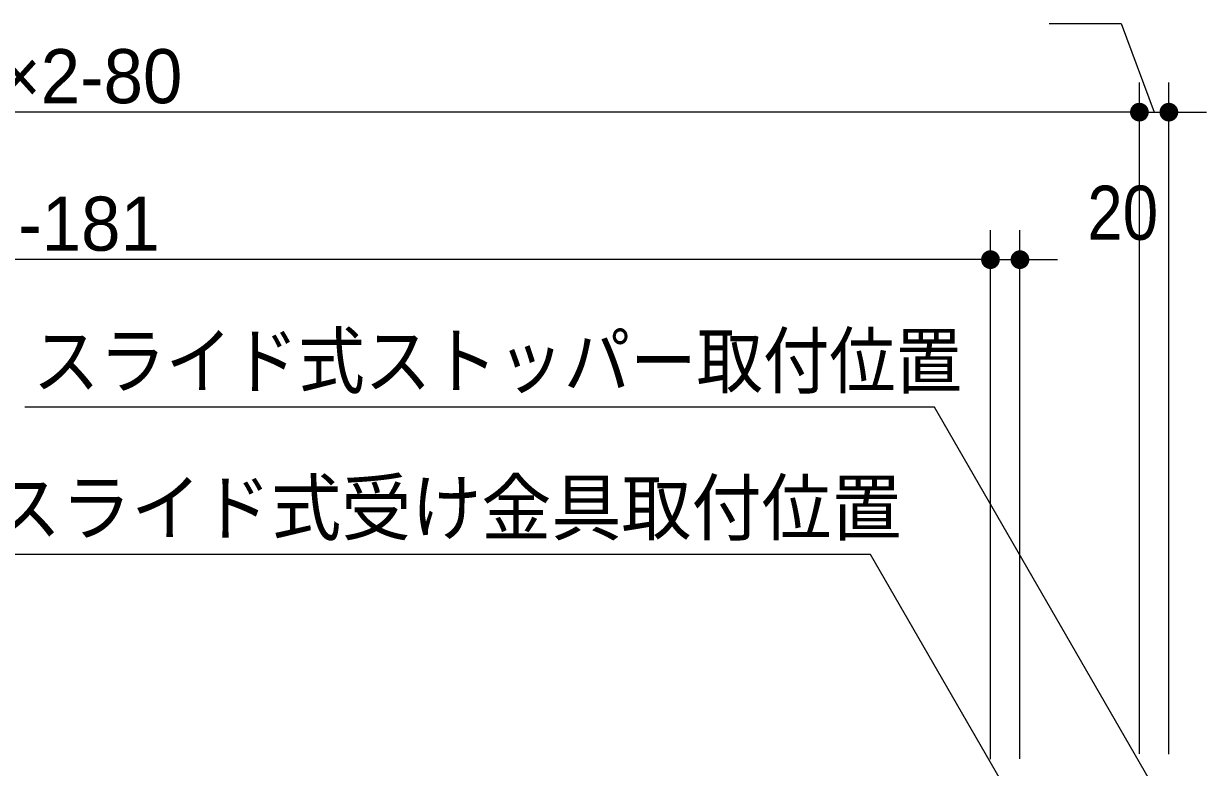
# Model space of a CAD drawing. Units: millimetres, scale not verified. Extents: x -6062 to 6062, y -3045 to 3045.
# Drawn here: x -3896 to -3094, y 406 to 910 of the extents above; entities that cross this region are included whole.
import ezdxf
from ezdxf.enums import TextEntityAlignment as Align

# ---------------------------------------------------------------- set-up
doc = ezdxf.new("R2010")
doc.units = ezdxf.units.MM
doc.header["$LTSCALE"] = 20
doc.header["$PDMODE"] = 32
doc.header["$PDSIZE"] = 10
for name, color, linetype, lineweight in [('0-1_2寸法-3', 7, 'Continuous', 15), ('0-2_2寸法-1', 7, 'Continuous', 15), ('0-3_0', 7, 'Continuous', 25), ('0-5_2寸法-2', 7, 'Continuous', 15)]:
    doc.layers.add(name, color=color, linetype=linetype, lineweight=lineweight)
doc.layers.add('0-4_Defpoints', color=7, linetype='Continuous')
doc.styles.add('ＭＳ Ｐゴシック', font='')
doc.styles.get('ＭＳ Ｐゴシック').set_extended_font_data('MS PGothic')

# ---------------------------------------------------------------- blocks, each defined once
blk = doc.blocks.new('_Dot')
at = {"layer": '0-3_0'}
blk.add_line((-10, 0), (-20, 0), dxfattribs=at)
for points in [[(0, 0), (-10, 0), (-9.92, 1.25)], [(0, 0), (-9.92, -1.25), (-10, 0)], [(0, 0), (-9.92, 1.25), (-9.69, 2.49)], [(0, 0), (-9.69, -2.49), (-9.92, -1.25)], [(0, 0), (-9.69, 2.49), (-9.3, 3.68)], [(0, 0), (-9.3, -3.68), (-9.69, -2.49)], [(0, 0), (-9.3, 3.68), (-8.76, 4.82)], [(0, 0), (-8.76, -4.82), (-9.3, -3.68)], [(0, 0), (-8.76, 4.82), (-8.09, 5.88)], [(0, 0), (-8.09, -5.88), (-8.76, -4.82)], [(0, 0), (-8.09, 5.88), (-7.29, 6.85)], [(0, 0), (-7.29, -6.85), (-8.09, -5.88)], [(0, 0), (-7.29, 6.85), (-6.37, 7.71)], [(0, 0), (-6.37, -7.71), (-7.29, -6.85)], [(0, 0), (-6.37, 7.71), (-5.36, 8.44)], [(0, 0), (-5.36, -8.44), (-6.37, -7.71)], [(0, 0), (-5.36, 8.44), (-4.26, 9.05)], [(0, 0), (-4.26, -9.05), (-5.36, -8.44)], [(0, 0), (-4.26, 9.05), (-3.09, 9.51)], [(0, 0), (-3.09, -9.51), (-4.26, -9.05)], [(0, 0), (-3.09, 9.51), (-1.87, 9.82)], [(0, 0), (-1.87, -9.82), (-3.09, -9.51)], [(0, 0), (-1.87, 9.82), (-0.63, 9.98)], [(0, 0), (-0.63, -9.98), (-1.87, -9.82)], [(0, 0), (-0.63, 9.98), (0.63, 9.98)], [(0, 0), (0.63, -9.98), (-0.63, -9.98)], [(0, 0), (0.63, 9.98), (1.87, 9.82)], [(0, 0), (1.87, 9.82), (3.09, 9.51)], [(0, 0), (3.09, 9.51), (4.26, 9.05)], [(0, 0), (4.26, 9.05), (5.36, 8.44)], [(0, 0), (5.36, 8.44), (6.37, 7.71)], [(0, 0), (6.37, 7.71), (7.29, 6.85)], [(0, 0), (7.29, 6.85), (8.09, 5.88)], [(0, 0), (8.09, 5.88), (8.76, 4.82)], [(0, 0), (8.76, 4.82), (9.3, 3.68)], [(0, 0), (9.3, 3.68), (9.69, 2.49)], [(0, 0), (9.69, 2.49), (9.92, 1.25)], [(0, 0), (9.92, 1.25), (10, 0)], [(0, 0), (1.87, -9.82), (0.63, -9.98)], [(0, 0), (3.09, -9.51), (1.87, -9.82)], [(0, 0), (4.26, -9.05), (3.09, -9.51)], [(0, 0), (5.36, -8.44), (4.26, -9.05)], [(0, 0), (6.37, -7.71), (5.36, -8.44)], [(0, 0), (7.29, -6.85), (6.37, -7.71)], [(0, 0), (8.09, -5.88), (7.29, -6.85)], [(0, 0), (8.76, -4.82), (8.09, -5.88)], [(0, 0), (9.3, -3.68), (8.76, -4.82)], [(0, 0), (9.69, -2.49), (9.3, -3.68)], [(0, 0), (9.92, -1.25), (9.69, -2.49)], [(0, 0), (10, 0), (9.92, -1.25)]]:
    blk.add_solid(points, dxfattribs=at)

msp = doc.modelspace()

# ---------------------------------------------------------------- linework, layer by layer
at = {"layer": '0-1_2寸法-3'}
for points in [[(-3129.5, 391.8), (-3278.57, 650), (-3895.35, 650)], [(-3230.5, 391.8), (-3321.83, 550), (-3923.76, 550)]]:
    msp.add_lwpolyline(points, dxfattribs=at)
at = {"layer": '0-2_2寸法-1'}
for p, q in [((-3139.5, 414.88), (-3139.5, 870)), ((-3152.21, 850), (-4702.79, 850)), ((-3240.5, 415.25), (-3240.5, 770)), ((-3253.21, 750), (-4702.79, 750))]:
    msp.add_line(p, q, dxfattribs=at)
at = {"layer": '0-4_Defpoints'}
for p in [(-3119.5, 850), (-3220.5, 750)]:
    msp.add_point(p, dxfattribs=at)
at = {"layer": '0-5_2寸法-2'}
for p, q in [((-3139.5, 414.88), (-3139.5, 870)), ((-3119.5, 414.68), (-3119.5, 870)), ((-3152.21, 850), (-3164.92, 850)), ((-3139.5, 850), (-3119.5, 850)), ((-3106.79, 850), (-3094.08, 850)), ((-3240.5, 411.27), (-3240.5, 770)), ((-3220.5, 411.47), (-3220.5, 770)), ((-3253.21, 750), (-3265.92, 750)), ((-3240.5, 750), (-3220.5, 750)), ((-3207.79, 750), (-3195.08, 750))]:
    msp.add_line(p, q, dxfattribs=at)
msp.add_lwpolyline([(-3200.7, 910), (-3151.81, 910), (-3129.5, 850)], dxfattribs=at)

# ---------------------------------------------------------------- block references
at = {"layer": '0-2_2寸法-1', "xscale": 0.6356201, "yscale": 0.6356201}
for p in [(-3139.5, 850), (-3240.5, 750)]:
    msp.add_blockref('_Dot', p, dxfattribs=at)
at = {"layer": '0-5_2寸法-2', "xscale": 0.6356201, "yscale": 0.6356201}
for p in [(-3139.5, 850), (-3240.5, 750)]:
    msp.add_blockref('_Dot', p, dxfattribs=at)
at = {"layer": '0-5_2寸法-2', "xscale": 0.6356201, "yscale": 0.6356201, "rotation": 180}
for p in [(-3119.5, 850), (-3220.5, 750)]:
    msp.add_blockref('_Dot', p, dxfattribs=at)

# ---------------------------------------------------------------- texts
at = {"layer": '0-1_2寸法-3', "style": 'ＭＳ Ｐゴシック'}
for s, width, p in [('スライド式ストッパー取付位置', 0.9, (-3889.91, 652.17)), ('スライド式受け金具取付位置', 0.95, (-3918.36, 552.54))]:
    msp.add_text(s, height=36.66, dxfattribs=dict(at, width=width)).set_placement(p, align=Align.BOTTOM_LEFT)
at = {"layer": '0-2_2寸法-1', "style": 'ＭＳ Ｐゴシック'}
for s, p in [('Z = DW×2-80', (-4076.69, 845.04)), ('U1 = DW×2-181', (-4150.7, 745.04))]:
    msp.add_text(s, height=36.69, dxfattribs=at).set_placement(p, align=Align.BOTTOM_LEFT)
at = {"layer": '0-5_2寸法-2', "style": 'ＭＳ Ｐゴシック', "width": 0.9}
msp.add_text('20', height=36.66, dxfattribs=at).set_placement((-3174.82, 752.48), align=Align.BOTTOM_LEFT)

doc.saveas('drawing.dxf')
